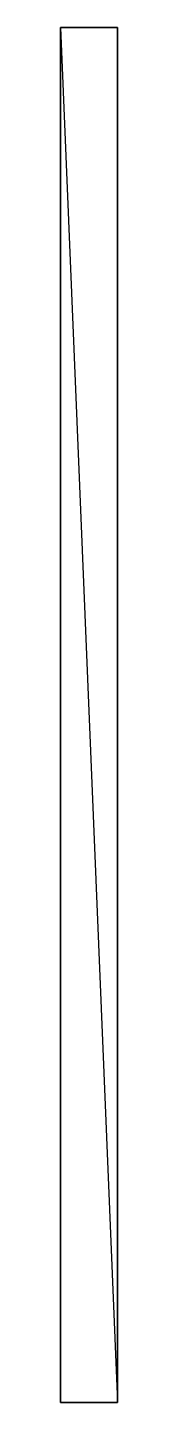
# Model space of a CAD drawing. Extents: x -2.5 to 0, y 0 to 60.
import ezdxf

# ---------------------------------------------------------------- set-up
doc = ezdxf.new("R2010")
doc.units = 0

msp = doc.modelspace()

# ---------------------------------------------------------------- linework, layer by layer
at = {"color": 250}
for points in [[(-2.5, 0), (-2.5, 60), (-2.5, 60), (-2.5, 60), (-2.5, 0)], [(0, 60), (-2.5, 60), (0, 60), (0, 60), (0, 60)], [(-2.5, 60), (0, 0), (0, 60), (0, 60), (-2.5, 60)], [(-2.5, 60), (0, 0), (0, 60), (0, 60), (-2.5, 60)], [(0, 0), (0, 60), (0, 60), (0, 60), (0, 0)], [(0, 0), (-2.5, 0), (0, 0), (0, 0), (0, 0)]]:
    msp.add_lwpolyline(points, dxfattribs=at)

doc.saveas('drawing.dxf')
